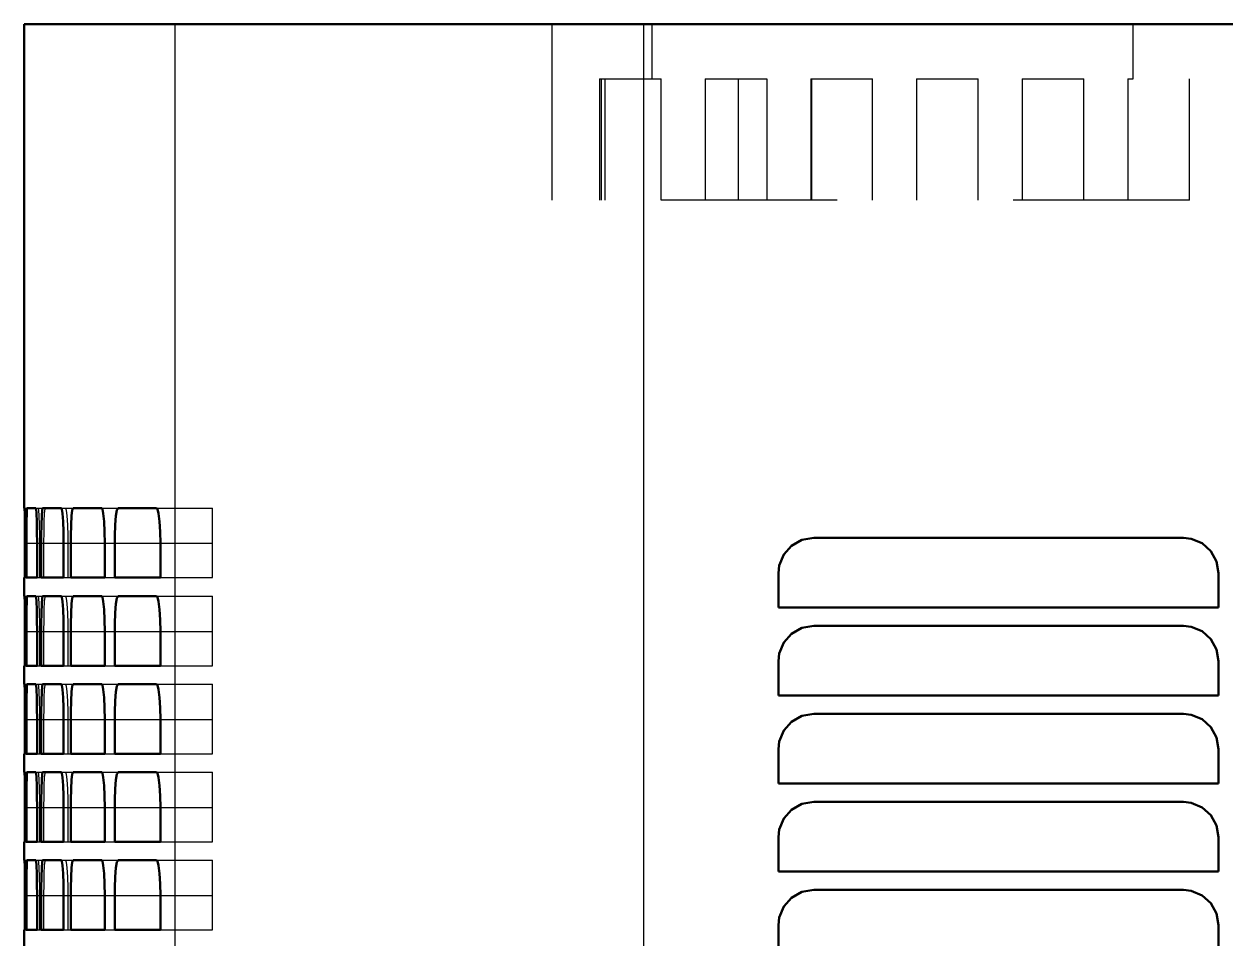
# Model space of a CAD drawing. Header units: inches. Extents: x -0.3 to 35.5, y 0 to 41.5.
# Drawn here: x -0.27 to 6.56, y 36.3 to 41.5 of the extents above; entities that cross this region are included whole.
import ezdxf

# ---------------------------------------------------------------- set-up
doc = ezdxf.new("R2010")
doc.units = ezdxf.units.IN
doc.header["$MEASUREMENT"] = 0
doc.linetypes.add('Dashed', pattern=[2, 1, -1])
for name, color, linetype, lineweight in [('AM_0', 7, 'Continuous', 50), ('AM_4', 3, 'Continuous', 25), ('AM_9', 6, 'Dashed', 25)]:
    doc.layers.add(name, color=color, linetype=linetype, lineweight=lineweight)

msp = doc.modelspace()

# ---------------------------------------------------------------- linework, layer by layer
at = {"layer": 'AM_0'}
for p, q in [((-0.27, 41.5), (35.27, 41.5)), ((-0.27, 41.5), (-0.27, 38.75)), ((-0.2669, 38.75), (-0.27, 38.75)), ((-0.2032, 38.75), (-0.255, 38.75)), ((-0.0573, 38.75), (-0.1644, 38.75)), ((0.171, 38.75), (0.0085, 38.75)), ((0.4823, 38.75), (0.2639, 38.75)), ((6.316, 38.581), (4.216, 38.581)), ((-0.2652, 38.355), (-0.2652, 38.55)), ((-0.258, 38.55), (-0.258, 38.355)), ((-0.1963, 38.355), (-0.1963, 38.55)), ((-0.1727, 38.55), (-0.1727, 38.355)), ((-0.0452, 38.355), (-0.0452, 38.55)), ((-0.0051, 38.55), (-0.0051, 38.355)), ((0.1884, 38.355), (0.1884, 38.55)), ((0.2451, 38.55), (0.2451, 38.355)), ((0.505, 38.355), (0.505, 38.55)), ((4.016, 38.381), (4.016, 38.186)), ((6.516, 38.186), (6.516, 38.381)), ((-0.27, 38.355), (-0.2652, 38.355)), ((-0.27, 38.355), (-0.27, 38.25)), ((-0.258, 38.355), (-0.1963, 38.355)), ((-0.1727, 38.355), (-0.0452, 38.355)), ((-0.0051, 38.355), (0.1884, 38.355)), ((0.2451, 38.355), (0.505, 38.355)), ((-0.2669, 38.25), (-0.27, 38.25)), ((-0.2032, 38.25), (-0.255, 38.25)), ((-0.0573, 38.25), (-0.1644, 38.25)), ((0.171, 38.25), (0.0085, 38.25)), ((0.4823, 38.25), (0.2639, 38.25)), ((4.016, 38.186), (6.516, 38.186)), ((-0.2652, 37.855), (-0.2652, 38.05)), ((-0.258, 38.05), (-0.258, 37.855)), ((-0.1963, 37.855), (-0.1963, 38.05)), ((-0.1727, 38.05), (-0.1727, 37.855)), ((-0.0452, 37.855), (-0.0452, 38.05)), ((-0.0051, 38.05), (-0.0051, 37.855)), ((0.1884, 37.855), (0.1884, 38.05)), ((0.2451, 38.05), (0.2451, 37.855)), ((0.505, 37.855), (0.505, 38.05)), ((6.316, 38.081), (4.216, 38.081)), ((-0.27, 37.855), (-0.2652, 37.855)), ((-0.27, 37.855), (-0.27, 37.75)), ((-0.258, 37.855), (-0.1963, 37.855)), ((-0.1727, 37.855), (-0.0452, 37.855)), ((-0.0051, 37.855), (0.1884, 37.855)), ((0.2451, 37.855), (0.505, 37.855)), ((4.016, 37.881), (4.016, 37.686)), ((6.516, 37.686), (6.516, 37.881)), ((-0.2669, 37.75), (-0.27, 37.75)), ((-0.2032, 37.75), (-0.255, 37.75)), ((-0.0573, 37.75), (-0.1644, 37.75)), ((0.171, 37.75), (0.0085, 37.75)), ((0.4823, 37.75), (0.2639, 37.75)), ((4.016, 37.686), (6.516, 37.686)), ((6.316, 37.581), (4.216, 37.581)), ((-0.2652, 37.355), (-0.2652, 37.55)), ((-0.258, 37.55), (-0.258, 37.355)), ((-0.1963, 37.355), (-0.1963, 37.55)), ((-0.1727, 37.55), (-0.1727, 37.355)), ((-0.0452, 37.355), (-0.0452, 37.55)), ((-0.0051, 37.55), (-0.0051, 37.355)), ((0.1884, 37.355), (0.1884, 37.55)), ((0.2451, 37.55), (0.2451, 37.355)), ((0.505, 37.355), (0.505, 37.55)), ((-0.27, 37.355), (-0.2652, 37.355)), ((-0.27, 37.355), (-0.27, 37.25)), ((-0.258, 37.355), (-0.1963, 37.355)), ((-0.1727, 37.355), (-0.0452, 37.355)), ((-0.0051, 37.355), (0.1884, 37.355)), ((0.2451, 37.355), (0.505, 37.355)), ((4.016, 37.381), (4.016, 37.186)), ((6.516, 37.186), (6.516, 37.381)), ((-0.2669, 37.25), (-0.27, 37.25)), ((-0.2032, 37.25), (-0.255, 37.25)), ((-0.0573, 37.25), (-0.1644, 37.25)), ((0.171, 37.25), (0.0085, 37.25)), ((0.4823, 37.25), (0.2639, 37.25)), ((4.016, 37.186), (6.516, 37.186)), ((6.316, 37.081), (4.216, 37.081)), ((-0.2652, 36.855), (-0.2652, 37.05)), ((-0.258, 37.05), (-0.258, 36.855)), ((-0.1963, 36.855), (-0.1963, 37.05)), ((-0.1727, 37.05), (-0.1727, 36.855)), ((-0.0452, 36.855), (-0.0452, 37.05)), ((-0.0051, 37.05), (-0.0051, 36.855)), ((0.1884, 36.855), (0.1884, 37.05)), ((0.2451, 37.05), (0.2451, 36.855)), ((0.505, 36.855), (0.505, 37.05)), ((4.016, 36.881), (4.016, 36.686)), ((6.516, 36.686), (6.516, 36.881)), ((-0.27, 36.855), (-0.2652, 36.855)), ((-0.27, 36.855), (-0.27, 36.75)), ((-0.258, 36.855), (-0.1963, 36.855)), ((-0.1727, 36.855), (-0.0452, 36.855)), ((-0.0051, 36.855), (0.1884, 36.855)), ((0.2451, 36.855), (0.505, 36.855)), ((-0.2669, 36.75), (-0.27, 36.75)), ((-0.2032, 36.75), (-0.255, 36.75)), ((-0.0573, 36.75), (-0.1644, 36.75)), ((0.171, 36.75), (0.0085, 36.75)), ((0.4823, 36.75), (0.2639, 36.75)), ((4.016, 36.686), (6.516, 36.686)), ((-0.2652, 36.355), (-0.2652, 36.55)), ((-0.258, 36.55), (-0.258, 36.355)), ((-0.1963, 36.355), (-0.1963, 36.55)), ((-0.1727, 36.55), (-0.1727, 36.355)), ((-0.0452, 36.355), (-0.0452, 36.55)), ((-0.0051, 36.55), (-0.0051, 36.355)), ((0.1884, 36.355), (0.1884, 36.55)), ((0.2451, 36.55), (0.2451, 36.355)), ((0.505, 36.355), (0.505, 36.55)), ((6.316, 36.581), (4.216, 36.581)), ((-0.27, 36.355), (-0.2652, 36.355)), ((-0.27, 36.355), (-0.27, 36.25)), ((-0.258, 36.355), (-0.1963, 36.355)), ((-0.1727, 36.355), (-0.0452, 36.355)), ((-0.0051, 36.355), (0.1884, 36.355)), ((0.2451, 36.355), (0.505, 36.355)), ((4.016, 36.381), (4.016, 36.186)), ((6.516, 36.186), (6.516, 36.381))]:
    msp.add_line(p, q, dxfattribs=at)
for points in [[(-0.2652, 38.55), (-0.2653, 38.6162), (-0.2656, 38.6749), (-0.266, 38.7196), (-0.2665, 38.7451), (-0.2669, 38.75)], [(-0.255, 38.75), (-0.256, 38.7387), (-0.2569, 38.7062), (-0.2576, 38.656), (-0.258, 38.5939), (-0.258, 38.55)], [(-0.1963, 38.55), (-0.1967, 38.6162), (-0.1978, 38.6749), (-0.1996, 38.7195), (-0.2017, 38.7451), (-0.2032, 38.75)], [(-0.1644, 38.75), (-0.1672, 38.7387), (-0.1696, 38.7061), (-0.1714, 38.6559), (-0.1725, 38.5937), (-0.1727, 38.55)], [(-0.0452, 38.55), (-0.0459, 38.6161), (-0.0479, 38.6748), (-0.0509, 38.7194), (-0.0547, 38.745), (-0.0573, 38.75)], [(0.0085, 38.75), (0.0039, 38.7387), (0, 38.706), (-0.003, 38.6557), (-0.0047, 38.5935), (-0.0051, 38.55)], [(0.1884, 38.55), (0.1875, 38.616), (0.1846, 38.6746), (0.1803, 38.7192), (0.1749, 38.745), (0.171, 38.75)], [(0.2639, 38.75), (0.2576, 38.7386), (0.2521, 38.7058), (0.2479, 38.6553), (0.2455, 38.5931), (0.2451, 38.55)], [(0.505, 38.55), (0.5038, 38.6159), (0.5001, 38.6743), (0.4944, 38.719), (0.4874, 38.7448), (0.4823, 38.75)], [(4.216, 38.581), (4.1495, 38.5696), (4.0905, 38.5367), (4.0458, 38.486), (4.0206, 38.4237), (4.016, 38.381)], [(6.516, 38.381), (6.5048, 38.447), (6.4725, 38.5055), (6.4227, 38.5502), (6.3607, 38.5759), (6.316, 38.581)], [(-0.2652, 38.05), (-0.2653, 38.1162), (-0.2656, 38.1749), (-0.266, 38.2196), (-0.2665, 38.2451), (-0.2669, 38.25)], [(-0.255, 38.25), (-0.256, 38.2387), (-0.2569, 38.2062), (-0.2576, 38.156), (-0.258, 38.0939), (-0.258, 38.05)], [(-0.1963, 38.05), (-0.1967, 38.1162), (-0.1978, 38.1749), (-0.1996, 38.2195), (-0.2017, 38.2451), (-0.2032, 38.25)], [(-0.1644, 38.25), (-0.1672, 38.2387), (-0.1696, 38.2061), (-0.1714, 38.1559), (-0.1725, 38.0937), (-0.1727, 38.05)], [(-0.0452, 38.05), (-0.0459, 38.1161), (-0.0479, 38.1748), (-0.0509, 38.2194), (-0.0547, 38.245), (-0.0573, 38.25)], [(0.0085, 38.25), (0.0039, 38.2387), (0, 38.206), (-0.003, 38.1557), (-0.0047, 38.0935), (-0.0051, 38.05)], [(0.1884, 38.05), (0.1875, 38.116), (0.1846, 38.1746), (0.1803, 38.2192), (0.1749, 38.245), (0.171, 38.25)], [(0.2639, 38.25), (0.2576, 38.2386), (0.2521, 38.2058), (0.2479, 38.1553), (0.2455, 38.0931), (0.2451, 38.05)], [(0.505, 38.05), (0.5038, 38.1159), (0.5001, 38.1743), (0.4944, 38.219), (0.4874, 38.2448), (0.4823, 38.25)], [(4.216, 38.081), (4.1495, 38.0696), (4.0905, 38.0367), (4.0458, 37.986), (4.0206, 37.9237), (4.016, 37.881)], [(6.516, 37.881), (6.5048, 37.947), (6.4725, 38.0055), (6.4227, 38.0502), (6.3607, 38.0759), (6.316, 38.081)], [(-0.2652, 37.55), (-0.2653, 37.6162), (-0.2656, 37.6749), (-0.266, 37.7196), (-0.2665, 37.7451), (-0.2669, 37.75)], [(-0.255, 37.75), (-0.256, 37.7387), (-0.2569, 37.7062), (-0.2576, 37.656), (-0.258, 37.5939), (-0.258, 37.55)], [(-0.1963, 37.55), (-0.1967, 37.6162), (-0.1978, 37.6749), (-0.1996, 37.7195), (-0.2017, 37.7451), (-0.2032, 37.75)], [(-0.1644, 37.75), (-0.1672, 37.7387), (-0.1696, 37.7061), (-0.1714, 37.6559), (-0.1725, 37.5937), (-0.1727, 37.55)], [(-0.0452, 37.55), (-0.0459, 37.6161), (-0.0479, 37.6748), (-0.0509, 37.7194), (-0.0547, 37.745), (-0.0573, 37.75)], [(0.0085, 37.75), (0.0039, 37.7387), (0, 37.706), (-0.003, 37.6557), (-0.0047, 37.5935), (-0.0051, 37.55)], [(0.1884, 37.55), (0.1875, 37.616), (0.1846, 37.6746), (0.1803, 37.7192), (0.1749, 37.745), (0.171, 37.75)], [(0.2639, 37.75), (0.2576, 37.7386), (0.2521, 37.7058), (0.2479, 37.6553), (0.2455, 37.5931), (0.2451, 37.55)], [(0.505, 37.55), (0.5038, 37.6159), (0.5001, 37.6743), (0.4944, 37.719), (0.4874, 37.7448), (0.4823, 37.75)], [(4.216, 37.581), (4.1495, 37.5696), (4.0905, 37.5367), (4.0458, 37.486), (4.0206, 37.4237), (4.016, 37.381)], [(6.516, 37.381), (6.5048, 37.447), (6.4725, 37.5055), (6.4227, 37.5502), (6.3607, 37.5759), (6.316, 37.581)], [(-0.2652, 37.05), (-0.2653, 37.1162), (-0.2656, 37.1749), (-0.266, 37.2196), (-0.2665, 37.2451), (-0.2669, 37.25)], [(-0.255, 37.25), (-0.256, 37.2387), (-0.2569, 37.2062), (-0.2576, 37.156), (-0.258, 37.0939), (-0.258, 37.05)], [(-0.1963, 37.05), (-0.1967, 37.1162), (-0.1978, 37.1749), (-0.1996, 37.2195), (-0.2017, 37.2451), (-0.2032, 37.25)], [(-0.1644, 37.25), (-0.1672, 37.2387), (-0.1696, 37.2061), (-0.1714, 37.1559), (-0.1725, 37.0937), (-0.1727, 37.05)], [(-0.0452, 37.05), (-0.0459, 37.1161), (-0.0479, 37.1748), (-0.0509, 37.2194), (-0.0547, 37.245), (-0.0573, 37.25)], [(0.0085, 37.25), (0.0039, 37.2387), (0, 37.206), (-0.003, 37.1557), (-0.0047, 37.0935), (-0.0051, 37.05)], [(0.1884, 37.05), (0.1875, 37.116), (0.1846, 37.1746), (0.1803, 37.2192), (0.1749, 37.245), (0.171, 37.25)], [(0.2639, 37.25), (0.2576, 37.2386), (0.2521, 37.2058), (0.2479, 37.1553), (0.2455, 37.0931), (0.2451, 37.05)], [(0.505, 37.05), (0.5038, 37.1159), (0.5001, 37.1743), (0.4944, 37.219), (0.4874, 37.2448), (0.4823, 37.25)], [(4.216, 37.081), (4.1495, 37.0696), (4.0905, 37.0367), (4.0458, 36.986), (4.0206, 36.9237), (4.016, 36.881)], [(6.516, 36.881), (6.5048, 36.947), (6.4725, 37.0055), (6.4227, 37.0502), (6.3607, 37.0759), (6.316, 37.081)], [(-0.2652, 36.55), (-0.2653, 36.6162), (-0.2656, 36.6749), (-0.266, 36.7196), (-0.2665, 36.7451), (-0.2669, 36.75)], [(-0.255, 36.75), (-0.256, 36.7387), (-0.2569, 36.7062), (-0.2576, 36.656), (-0.258, 36.5939), (-0.258, 36.55)], [(-0.1963, 36.55), (-0.1967, 36.6162), (-0.1978, 36.6749), (-0.1996, 36.7195), (-0.2017, 36.7451), (-0.2032, 36.75)], [(-0.1644, 36.75), (-0.1672, 36.7387), (-0.1696, 36.7061), (-0.1714, 36.6559), (-0.1725, 36.5937), (-0.1727, 36.55)], [(-0.0452, 36.55), (-0.0459, 36.6161), (-0.0479, 36.6748), (-0.0509, 36.7194), (-0.0547, 36.745), (-0.0573, 36.75)], [(0.0085, 36.75), (0.0039, 36.7387), (0, 36.706), (-0.003, 36.6557), (-0.0047, 36.5935), (-0.0051, 36.55)], [(0.1884, 36.55), (0.1875, 36.616), (0.1846, 36.6746), (0.1803, 36.7192), (0.1749, 36.745), (0.171, 36.75)], [(0.2639, 36.75), (0.2576, 36.7386), (0.2521, 36.7058), (0.2479, 36.6553), (0.2455, 36.5931), (0.2451, 36.55)], [(0.505, 36.55), (0.5038, 36.6159), (0.5001, 36.6743), (0.4944, 36.719), (0.4874, 36.7448), (0.4823, 36.75)], [(4.216, 36.581), (4.1495, 36.5696), (4.0905, 36.5367), (4.0458, 36.486), (4.0206, 36.4237), (4.016, 36.381)], [(6.516, 36.381), (6.5048, 36.447), (6.4725, 36.5055), (6.4227, 36.5502), (6.3607, 36.5759), (6.316, 36.581)]]:
    msp.add_lwpolyline(points, dxfattribs=at)
at = {"layer": 'AM_4'}
for p, q in [((0.5858, 41.5), (0.5858, 1.625)), ((3.2489, 41.5), (3.2489, 1.625)), ((-0.258, 38.55), (-0.1963, 38.55)), ((-0.1727, 38.55), (-0.0452, 38.55)), ((-0.0051, 38.55), (0.1884, 38.55)), ((0.2451, 38.55), (0.505, 38.55)), ((-0.258, 38.05), (-0.1963, 38.05)), ((-0.1727, 38.05), (-0.0452, 38.05)), ((-0.0051, 38.05), (0.1884, 38.05)), ((0.2451, 38.05), (0.505, 38.05)), ((-0.258, 37.55), (-0.1963, 37.55)), ((-0.1727, 37.55), (-0.0452, 37.55)), ((-0.0051, 37.55), (0.1884, 37.55)), ((0.2451, 37.55), (0.505, 37.55)), ((-0.258, 37.05), (-0.1963, 37.05)), ((-0.1727, 37.05), (-0.0452, 37.05)), ((-0.0051, 37.05), (0.1884, 37.05)), ((0.2451, 37.05), (0.505, 37.05)), ((-0.258, 36.55), (-0.1963, 36.55)), ((-0.1727, 36.55), (-0.0452, 36.55)), ((-0.0051, 36.55), (0.1884, 36.55)), ((0.2451, 36.55), (0.505, 36.55))]:
    msp.add_line(p, q, dxfattribs=at)
at = {"layer": 'AM_9'}
for p, q in [((2.73, 40.5), (2.73, 41.5)), ((3.2489, 41.5), (3.2489, 14.625)), ((3.2979, 41.188), (3.2979, 41.5)), ((6.0317, 41.188), (6.0317, 41.5)), ((3, 41.188), (3.35, 41.188)), ((3, 41.188), (3, 40.5)), ((3.0095, 41.188), (3.0095, 40.5)), ((3.0307, 40.5), (3.0307, 41.188)), ((3.35, 40.5), (3.35, 41.188)), ((3.6, 41.188), (3.6, 40.5)), ((3.6, 41.188), (3.95, 41.188)), ((3.7894, 40.5), (3.7894, 41.188)), ((3.95, 41.188), (3.95, 40.5)), ((4.2, 41.188), (4.2, 40.5)), ((4.2, 41.188), (4.55, 41.188)), ((4.2029, 41.188), (4.2029, 40.5)), ((4.55, 40.5), (4.55, 41.188)), ((4.8, 41.188), (4.8, 40.5)), ((4.8, 41.188), (5.15, 41.188)), ((5.15, 40.5), (5.15, 41.188)), ((5.4, 41.188), (5.4, 40.5)), ((5.4, 41.188), (5.75, 41.188)), ((5.75, 40.5), (5.75, 41.188)), ((6, 41.188), (6, 40.5)), ((6, 41.188), (6.0317, 41.188)), ((6.35, 40.5), (6.35, 41.188)), ((6.35, 40.5), (2.73, 40.5)), ((-0.2669, 38.75), (-0.255, 38.75)), ((-0.2032, 38.75), (-0.1644, 38.75)), ((-0.0573, 38.75), (0.0085, 38.75)), ((0.171, 38.75), (0.2639, 38.75)), ((0.4823, 38.75), (0.8, 38.75)), ((0.8, 38.355), (0.8, 38.75)), ((-0.2652, 38.55), (-0.258, 38.55)), ((-0.2613, 38.55), (-0.2613, 38.355)), ((-0.2522, 38.355), (-0.2522, 38.55)), ((-0.1963, 38.55), (-0.1727, 38.55)), ((-0.1826, 38.55), (-0.1826, 38.355)), ((-0.157, 38.355), (-0.157, 38.55)), ((-0.0452, 38.55), (-0.0051, 38.55)), ((-0.0217, 38.55), (-0.0217, 38.355)), ((0.1884, 38.55), (0.2451, 38.55)), ((0.505, 38.55), (0.8, 38.55)), ((-0.2652, 38.355), (-0.258, 38.355)), ((-0.1963, 38.355), (-0.1727, 38.355)), ((-0.0452, 38.355), (-0.0051, 38.355)), ((0.1884, 38.355), (0.2451, 38.355)), ((0.505, 38.355), (0.8, 38.355)), ((-0.2669, 38.25), (-0.255, 38.25)), ((-0.2032, 38.25), (-0.1644, 38.25)), ((-0.0573, 38.25), (0.0085, 38.25)), ((0.171, 38.25), (0.2639, 38.25)), ((0.4823, 38.25), (0.8, 38.25)), ((0.8, 37.855), (0.8, 38.25)), ((-0.2652, 38.05), (-0.258, 38.05)), ((-0.2613, 38.05), (-0.2613, 37.855)), ((-0.2522, 37.855), (-0.2522, 38.05)), ((-0.1963, 38.05), (-0.1727, 38.05)), ((-0.1826, 38.05), (-0.1826, 37.855)), ((-0.157, 37.855), (-0.157, 38.05)), ((-0.0452, 38.05), (-0.0051, 38.05)), ((-0.0217, 38.05), (-0.0217, 37.855)), ((0.1884, 38.05), (0.2451, 38.05)), ((0.505, 38.05), (0.8, 38.05)), ((-0.2652, 37.855), (-0.258, 37.855)), ((-0.1963, 37.855), (-0.1727, 37.855)), ((-0.0452, 37.855), (-0.0051, 37.855)), ((0.1884, 37.855), (0.2451, 37.855)), ((0.505, 37.855), (0.8, 37.855)), ((-0.2669, 37.75), (-0.255, 37.75)), ((-0.2032, 37.75), (-0.1644, 37.75)), ((-0.0573, 37.75), (0.0085, 37.75)), ((0.171, 37.75), (0.2639, 37.75)), ((0.4823, 37.75), (0.8, 37.75)), ((0.8, 37.355), (0.8, 37.75)), ((-0.2652, 37.55), (-0.258, 37.55)), ((-0.2613, 37.55), (-0.2613, 37.355)), ((-0.2522, 37.355), (-0.2522, 37.55)), ((-0.1963, 37.55), (-0.1727, 37.55)), ((-0.1826, 37.55), (-0.1826, 37.355)), ((-0.157, 37.355), (-0.157, 37.55)), ((-0.0452, 37.55), (-0.0051, 37.55)), ((-0.0217, 37.55), (-0.0217, 37.355)), ((0.1884, 37.55), (0.2451, 37.55)), ((0.505, 37.55), (0.8, 37.55)), ((-0.2652, 37.355), (-0.258, 37.355)), ((-0.1963, 37.355), (-0.1727, 37.355)), ((-0.0452, 37.355), (-0.0051, 37.355)), ((0.1884, 37.355), (0.2451, 37.355)), ((0.505, 37.355), (0.8, 37.355)), ((-0.2669, 37.25), (-0.255, 37.25)), ((-0.2032, 37.25), (-0.1644, 37.25)), ((-0.0573, 37.25), (0.0085, 37.25)), ((0.171, 37.25), (0.2639, 37.25)), ((0.4823, 37.25), (0.8, 37.25)), ((0.8, 36.855), (0.8, 37.25)), ((-0.2652, 37.05), (-0.258, 37.05)), ((-0.2613, 37.05), (-0.2613, 36.855)), ((-0.2522, 36.855), (-0.2522, 37.05)), ((-0.1963, 37.05), (-0.1727, 37.05)), ((-0.1826, 37.05), (-0.1826, 36.855)), ((-0.157, 36.855), (-0.157, 37.05)), ((-0.0452, 37.05), (-0.0051, 37.05)), ((-0.0217, 37.05), (-0.0217, 36.855)), ((0.1884, 37.05), (0.2451, 37.05)), ((0.505, 37.05), (0.8, 37.05)), ((-0.2652, 36.855), (-0.258, 36.855)), ((-0.1963, 36.855), (-0.1727, 36.855)), ((-0.0452, 36.855), (-0.0051, 36.855)), ((0.1884, 36.855), (0.2451, 36.855)), ((0.505, 36.855), (0.8, 36.855)), ((-0.2669, 36.75), (-0.255, 36.75)), ((-0.2032, 36.75), (-0.1644, 36.75)), ((-0.0573, 36.75), (0.0085, 36.75)), ((0.171, 36.75), (0.2639, 36.75)), ((0.4823, 36.75), (0.8, 36.75)), ((0.8, 36.355), (0.8, 36.75)), ((-0.2652, 36.55), (-0.258, 36.55)), ((-0.2613, 36.55), (-0.2613, 36.355)), ((-0.2522, 36.355), (-0.2522, 36.55)), ((-0.1963, 36.55), (-0.1727, 36.55)), ((-0.1826, 36.55), (-0.1826, 36.355)), ((-0.157, 36.355), (-0.157, 36.55)), ((-0.0452, 36.55), (-0.0051, 36.55)), ((-0.0217, 36.55), (-0.0217, 36.355)), ((0.1884, 36.55), (0.2451, 36.55)), ((0.505, 36.55), (0.8, 36.55)), ((-0.2652, 36.355), (-0.258, 36.355)), ((-0.1963, 36.355), (-0.1727, 36.355)), ((-0.0452, 36.355), (-0.0051, 36.355)), ((0.1884, 36.355), (0.2451, 36.355)), ((0.505, 36.355), (0.8, 36.355))]:
    msp.add_line(p, q, dxfattribs=at)
for points in [[(-0.2636, 38.75), (-0.2629, 38.7387), (-0.2622, 38.7062), (-0.2617, 38.656), (-0.2614, 38.5939), (-0.2613, 38.55)], [(-0.2522, 38.55), (-0.252, 38.6162), (-0.2514, 38.6749), (-0.2505, 38.7196), (-0.2494, 38.7451), (-0.2485, 38.75)], [(-0.1901, 38.75), (-0.1877, 38.7387), (-0.1855, 38.7061), (-0.1838, 38.6559), (-0.1828, 38.5938), (-0.1826, 38.55)], [(-0.157, 38.55), (-0.1565, 38.6162), (-0.1551, 38.6748), (-0.1529, 38.7195), (-0.1501, 38.7451), (-0.1481, 38.75)], [(-0.0345, 38.75), (-0.0303, 38.7387), (-0.0265, 38.706), (-0.0236, 38.6557), (-0.022, 38.5935), (-0.0217, 38.55)], [(-0.2636, 38.25), (-0.2629, 38.2387), (-0.2622, 38.2062), (-0.2617, 38.156), (-0.2614, 38.0939), (-0.2613, 38.05)], [(-0.2522, 38.05), (-0.252, 38.1162), (-0.2514, 38.1749), (-0.2505, 38.2196), (-0.2494, 38.2451), (-0.2485, 38.25)], [(-0.1901, 38.25), (-0.1877, 38.2387), (-0.1855, 38.2061), (-0.1838, 38.1559), (-0.1828, 38.0938), (-0.1826, 38.05)], [(-0.157, 38.05), (-0.1565, 38.1162), (-0.1551, 38.1748), (-0.1529, 38.2195), (-0.1501, 38.2451), (-0.1481, 38.25)], [(-0.0345, 38.25), (-0.0303, 38.2387), (-0.0265, 38.206), (-0.0236, 38.1557), (-0.022, 38.0935), (-0.0217, 38.05)], [(-0.2636, 37.75), (-0.2629, 37.7387), (-0.2622, 37.7062), (-0.2617, 37.656), (-0.2614, 37.5939), (-0.2613, 37.55)], [(-0.2522, 37.55), (-0.252, 37.6162), (-0.2514, 37.6749), (-0.2505, 37.7196), (-0.2494, 37.7451), (-0.2485, 37.75)], [(-0.1901, 37.75), (-0.1877, 37.7387), (-0.1855, 37.7061), (-0.1838, 37.6559), (-0.1828, 37.5938), (-0.1826, 37.55)], [(-0.157, 37.55), (-0.1565, 37.6162), (-0.1551, 37.6748), (-0.1529, 37.7195), (-0.1501, 37.7451), (-0.1481, 37.75)], [(-0.0345, 37.75), (-0.0303, 37.7387), (-0.0265, 37.706), (-0.0236, 37.6557), (-0.022, 37.5935), (-0.0217, 37.55)], [(-0.2636, 37.25), (-0.2629, 37.2387), (-0.2622, 37.2062), (-0.2617, 37.156), (-0.2614, 37.0939), (-0.2613, 37.05)], [(-0.2522, 37.05), (-0.252, 37.1162), (-0.2514, 37.1749), (-0.2505, 37.2196), (-0.2494, 37.2451), (-0.2485, 37.25)], [(-0.1901, 37.25), (-0.1877, 37.2387), (-0.1855, 37.2061), (-0.1838, 37.1559), (-0.1828, 37.0938), (-0.1826, 37.05)], [(-0.157, 37.05), (-0.1565, 37.1162), (-0.1551, 37.1748), (-0.1529, 37.2195), (-0.1501, 37.2451), (-0.1481, 37.25)], [(-0.0345, 37.25), (-0.0303, 37.2387), (-0.0265, 37.206), (-0.0236, 37.1557), (-0.022, 37.0935), (-0.0217, 37.05)], [(-0.2636, 36.75), (-0.2629, 36.7387), (-0.2622, 36.7062), (-0.2617, 36.656), (-0.2614, 36.5939), (-0.2613, 36.55)], [(-0.2522, 36.55), (-0.252, 36.6162), (-0.2514, 36.6749), (-0.2505, 36.7196), (-0.2494, 36.7451), (-0.2485, 36.75)], [(-0.1901, 36.75), (-0.1877, 36.7387), (-0.1855, 36.7061), (-0.1838, 36.6559), (-0.1828, 36.5938), (-0.1826, 36.55)], [(-0.157, 36.55), (-0.1565, 36.6162), (-0.1551, 36.6748), (-0.1529, 36.7195), (-0.1501, 36.7451), (-0.1481, 36.75)], [(-0.0345, 36.75), (-0.0303, 36.7387), (-0.0265, 36.706), (-0.0236, 36.6557), (-0.022, 36.5935), (-0.0217, 36.55)]]:
    msp.add_lwpolyline(points, dxfattribs=at)

doc.saveas('drawing.dxf')
